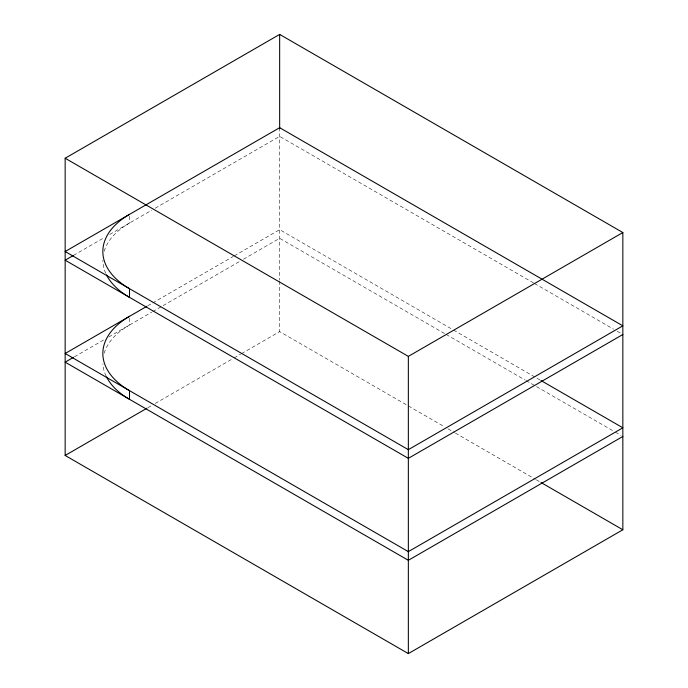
<?xml version="1.0" encoding="UTF-8"?>
<svg xmlns="http://www.w3.org/2000/svg" width="688" height="688" viewBox="0 0 688 688"><rect width="100%" height="100%" fill="white"/><g stroke="black" fill="none" stroke-linecap="round" stroke-linejoin="round"><path stroke-width="0.52" stroke-dasharray="3.44 2.58" d="M73.513 255.377L104.155 237.687M109.727 234.47L151.747 210.21M155.221 208.197L279.655 136.362L533.561 282.957M147.791 305.782L151.747 303.503M152.676 302.969L233.309 256.409M234.238 255.876L279.655 229.654L452.644 329.535M74.442 356.805L105.083 339.115M108.799 336.965L151.747 312.171M152.676 311.638L239.794 261.337M243.44 259.23L279.655 238.323L445.205 333.904M147.791 407.743L151.506 405.602M155.221 403.452L233.223 358.422M234.152 357.889L240.654 354.131M241.583 353.598L279.655 331.616L444.276 426.663M534.49 283.49L613.55 329.139M617.265 331.281L620.989 333.431M453.573 330.068L540.071 380.008M446.134 334.445L525.193 380.086M526.122 380.619L614.479 431.634M615.407 432.176L620.989 435.392M447.991 428.813L454.501 432.571M455.43 433.105L535.419 479.287M536.348 479.82L540.071 481.97M279.655 127.693L279.655 280.111M279.655 281.186L279.655 331.616M129.499 216.307L129.499 223.05A91.005 52.537 0 0 0 103.965 251.98M129.499 318.269L129.499 325.011A91.005 52.537 0 0 0 103.965 353.942M105.711 273.265A91.005 52.537 0 0 1 102.847 260.202M106.072 376.026A91.005 52.537 0 0 1 102.89 363.814"/><path stroke-width="1.03" d="M65.154 158.24L279.655 34.4L622.846 232.544L622.846 529.76L408.345 653.6L65.154 455.456L65.154 158.24L408.345 356.384L622.846 232.544M73.513 255.377L65.154 260.202L408.345 458.346L622.846 334.506M146.862 306.315L65.154 353.494L408.345 551.638L622.846 427.798L541 380.541M73.513 357.339L65.154 362.163L408.345 560.307L622.846 436.467M65.154 455.456L146.862 408.276M541 482.512L622.846 529.76M408.345 356.384L408.345 653.6M279.655 34.4L279.655 128.819M129.499 214.381A91.005 52.537 0 0 0 129.499 288.685L129.499 297.354A91.005 52.537 0 0 1 106.459 274.856M129.499 316.342A91.005 52.537 0 0 0 129.499 390.646L129.499 399.315A91.005 52.537 0 0 1 106.459 376.826M279.655 127.693L65.154 251.533L408.345 449.677L622.846 325.837L279.655 127.693"/></g></svg>
